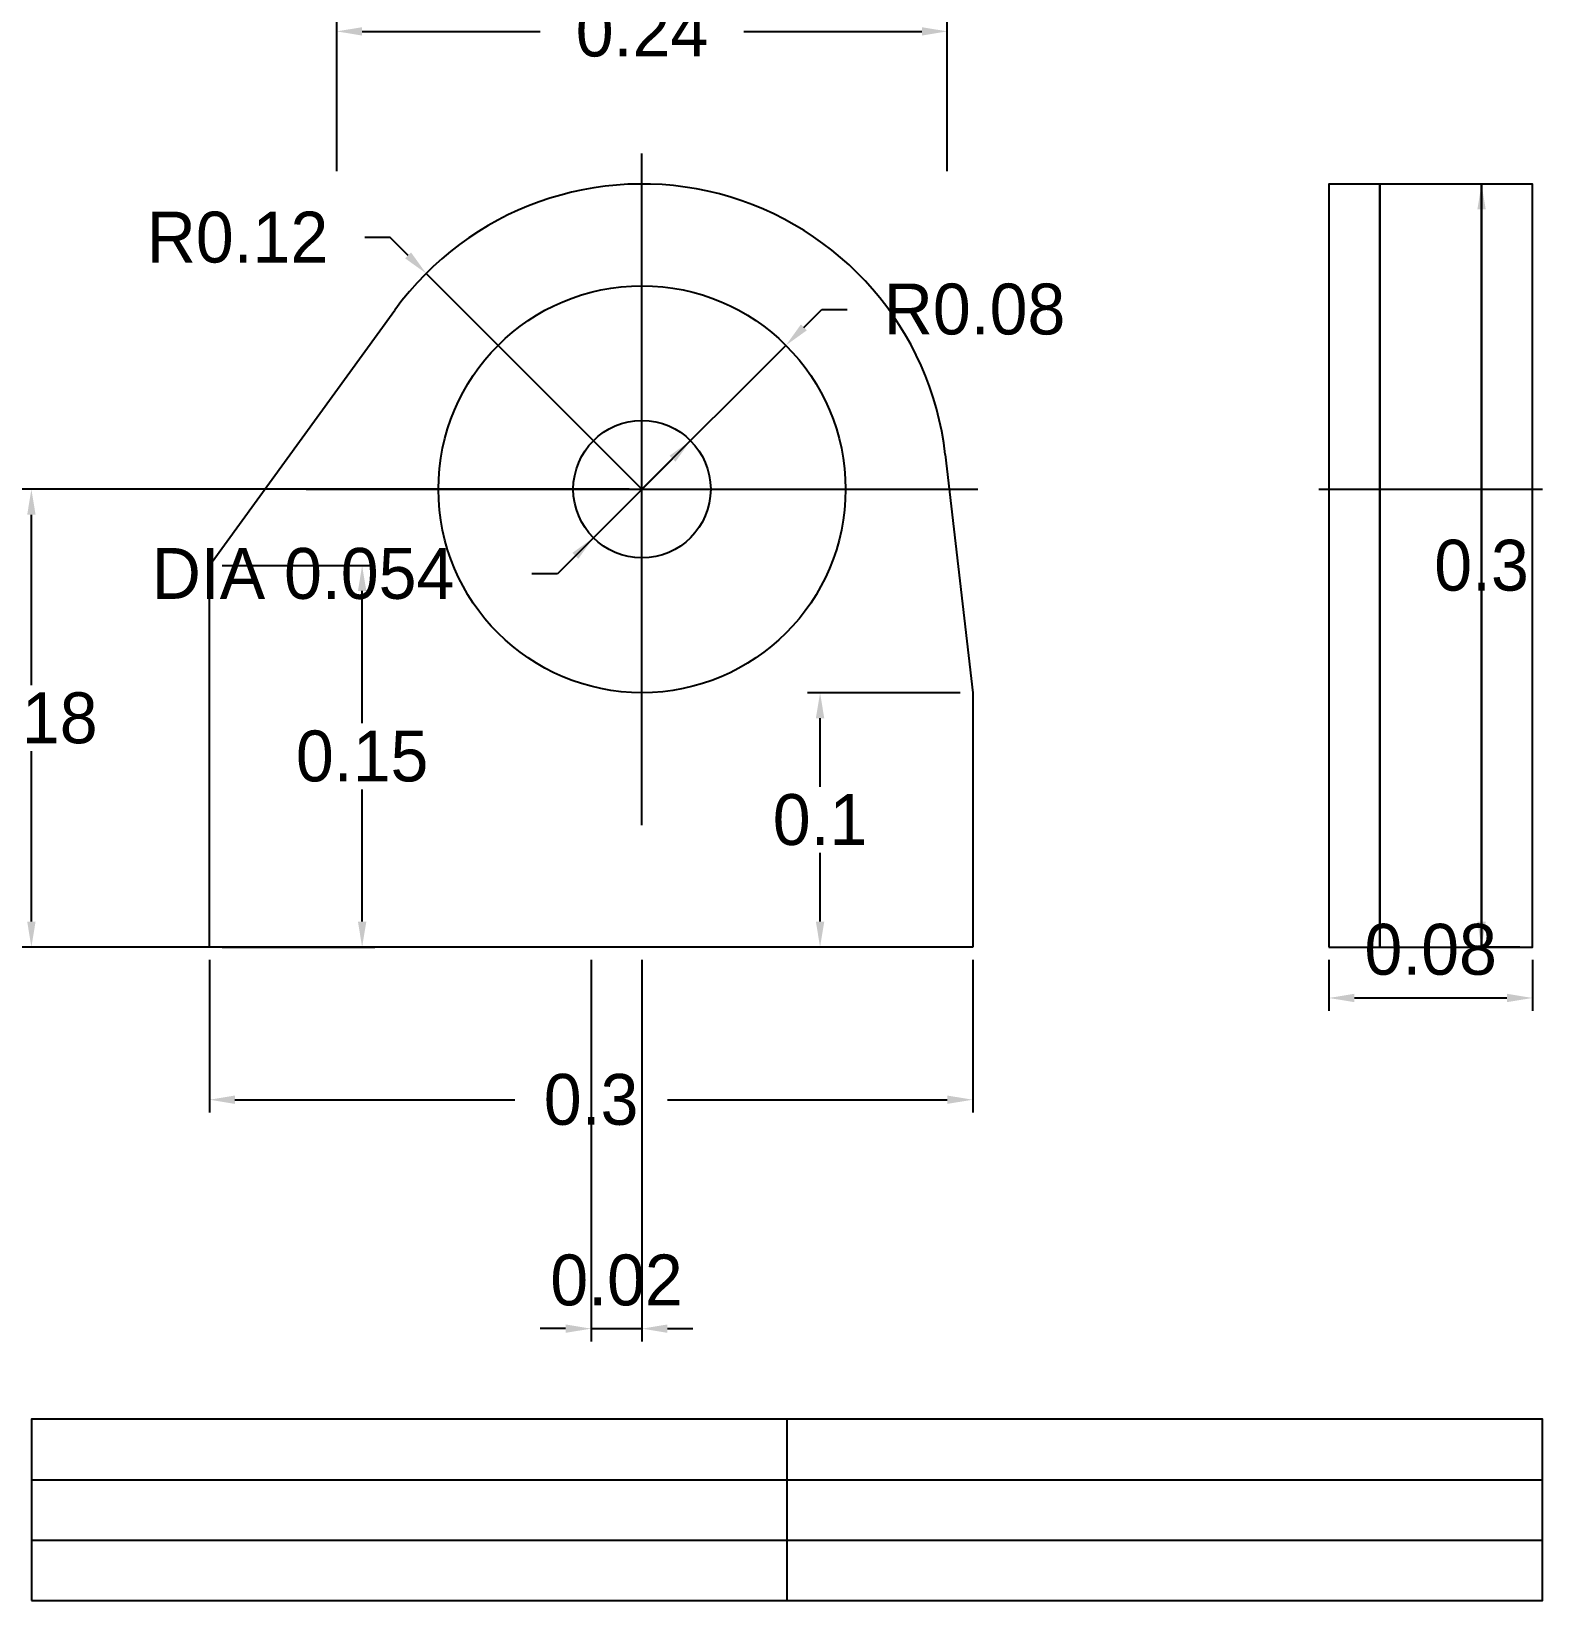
# Model space of a CAD drawing. Header units: metres. Extents: x -0.22 to 0.374, y -0.257 to 0.36.
import ezdxf

# ---------------------------------------------------------------- set-up
doc = ezdxf.new("R2010")
doc.units = ezdxf.units.M
for name, color, linetype in [('CENTERLINE', 4, 'CONTINUOUS'), ('CHEEK', 5, 'CONTINUOUS'), ('DIM', 8, 'CONTINUOUS'), ('HOLE', 1, 'CONTINUOUS'), ('PLATE', 7, 'CONTINUOUS')]:
    doc.layers.add(name, color=color, linetype=linetype)
doc.dimstyles.new('YARD', dxfattribs={"dimtxt": 0.02, "dimasz": 0.01, "dimexe": 0.005, "dimexo": 0.005, "dimgap": 0.004, "dimtad": 0, "dimtih": 1, "dimtoh": 1, "dimdec": 3, "dimzin": 0, "dimdsep": 46, "dimcen": 0.09, "dimadec": 0, "dimazin": 0, "dimtfac": 1, "dimtmove": 0, "dimatfit": 3, "dimfxl": 1, "dimtolj": 1, "dimtzin": 0, "dimarcsym": 0})

msp = doc.modelspace()

# ---------------------------------------------------------------- linework, layer by layer
at = {"layer": 'CENTERLINE'}
for p, q in [((0.02, 0.048), (0.02, 0.312)), ((-0.112, 0.18), (0.152, 0.18)), ((0.286, 0.18), (0.374, 0.18))]:
    msp.add_line(p, q, dxfattribs=at)
at = {"layer": 'CHEEK'}
for points in [[(0.29, 0), (0.31, 0), (0.31, 0.3), (0.29, 0.3)], [(0.35, 0), (0.37, 0), (0.37, 0.3), (0.35, 0.3)]]:
    msp.add_lwpolyline(points, close=True, dxfattribs=at)
for radius in [0.08, 0.027]:
    msp.add_circle((0.02, 0.18), radius, dxfattribs=at)
at = {"layer": 'HOLE'}
msp.add_line((0.29, 0.18), (0.37, 0.18), dxfattribs=at)
msp.add_circle((0.02, 0.18), 0.027, dxfattribs=at)
at = {"layer": 'PLATE'}
for p, q in [((-0.15, 0.15), (-0.07714, 0.25046)), ((0.13921, 0.19372), (0.15, 0.1)), ((-0.15, 0), (-0.15, 0.15)), ((0.15, 0.1), (0.15, 0)), ((0.15, 0), (-0.15, 0)), ((0.077, -0.25692), (0.077, -0.18564)), ((-0.22, -0.2094), (0.374, -0.2094)), ((-0.22, -0.23316), (0.374, -0.23316))]:
    msp.add_line(p, q, dxfattribs=at)
for points in [[(0.31, 0), (0.35, 0), (0.35, 0.3), (0.31, 0.3)], [(-0.22, -0.25692), (0.374, -0.25692), (0.374, -0.18564), (-0.22, -0.18564)]]:
    msp.add_lwpolyline(points, close=True, dxfattribs=at)
msp.add_arc((0.02, 0.18), 0.12, 6.56569, 144.04646, dxfattribs=at)

# ---------------------------------------------------------------- dimensions: what is measured, and where the dimension line sits
at = {"layer": 'DIM'}
for base, p1, p2, text in [((-0.1, 0.36), (-0.1, 0.3), (0.14, 0.3), '0.24'), ((-0.15, -0.06), (-0.15, 0), (0.15, 0), '0.3'), ((0, -0.15), (0, 0), (0.02, 0), '0.02'), ((0.29, -0.02), (0.29, 0), (0.37, 0), '0.08')]:
    msp.add_linear_dim(base=base, p1=p1, p2=p2, text=text, dimstyle='YARD', dxfattribs=at).render()
for base, p1, p2, text in [((0.35, 0), (0.37, 0), (0.37, 0.3), '0.3'), ((-0.22, 0), (0.02, 0), (0.02, 0.18), '0.18'), ((-0.09, 0), (-0.15, 0), (-0.15, 0.15), '0.15'), ((0.09, 0), (0.15, 0), (0.15, 0.1), '0.1')]:
    msp.add_linear_dim(base=base, p1=p1, p2=p2, angle=90, text=text, dimstyle='YARD', dxfattribs=at).render()
for mpoint, text in [((-0.06485, 0.26485), 'R0.12'), ((0.07657, 0.23657), 'R0.08')]:
    msp.add_radius_dim(center=(0.02, 0.18), mpoint=mpoint, text=text, dimstyle='YARD', dxfattribs=at).render()
msp.add_diameter_dim_2p(p1=(0.03909, 0.19909), p2=(0.00091, 0.16091), text='DIA 0.054', dimstyle='YARD', dxfattribs=at).render()

doc.saveas('drawing.dxf')
